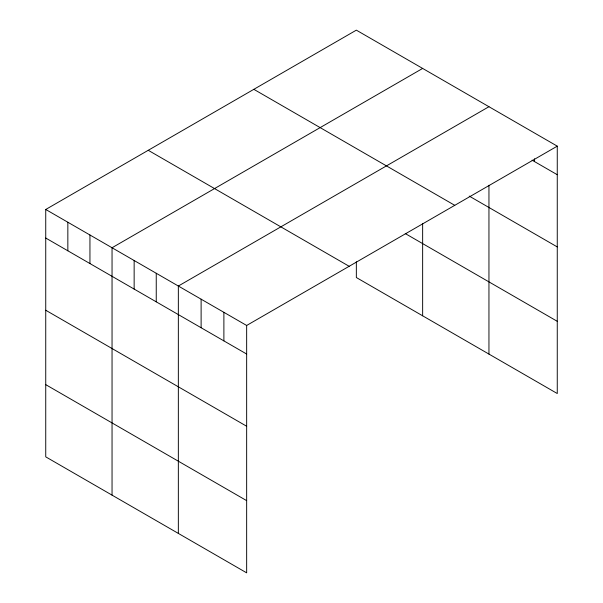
<?xml version="1.0" encoding="UTF-8"?>
<svg xmlns="http://www.w3.org/2000/svg" width="603" height="603" viewBox="0 0 603 603"><rect width="100%" height="100%" fill="white"/><g stroke="black" fill="none" stroke-linecap="round" stroke-linejoin="round"><path stroke-width="0.9" d="M45.738 209.475L246.657 325.469L246.657 572.85L45.738 456.848L45.738 209.475L356.343 30.15L557.262 146.152L557.262 393.525L356.343 277.531L356.343 261.792M422.643 68.433L112.045 247.75L112.045 495.131M488.95 106.708L178.345 286.033L178.345 533.414M246.657 325.469L557.262 146.152M532.05 160.157L557.262 174.712M469.217 196.088L557.262 246.921M253.84 89.327L454.76 205.329M405.276 233.572L557.262 321.316M148.24 150.298L349.16 266.292M45.738 238.034L246.657 354.036M45.738 310.244L246.657 426.246M45.738 384.646L246.657 500.641M534.492 158.8L534.492 161.566M488.95 185.264L488.95 354.089M422.643 223.389L422.643 315.806M223.886 312.324L223.886 340.891M201.116 299.178L201.116 327.746M156.245 273.272L156.245 301.839M134.145 260.511L134.145 289.078M89.945 234.997L89.945 263.556M67.845 222.236L67.845 250.795"/></g></svg>
